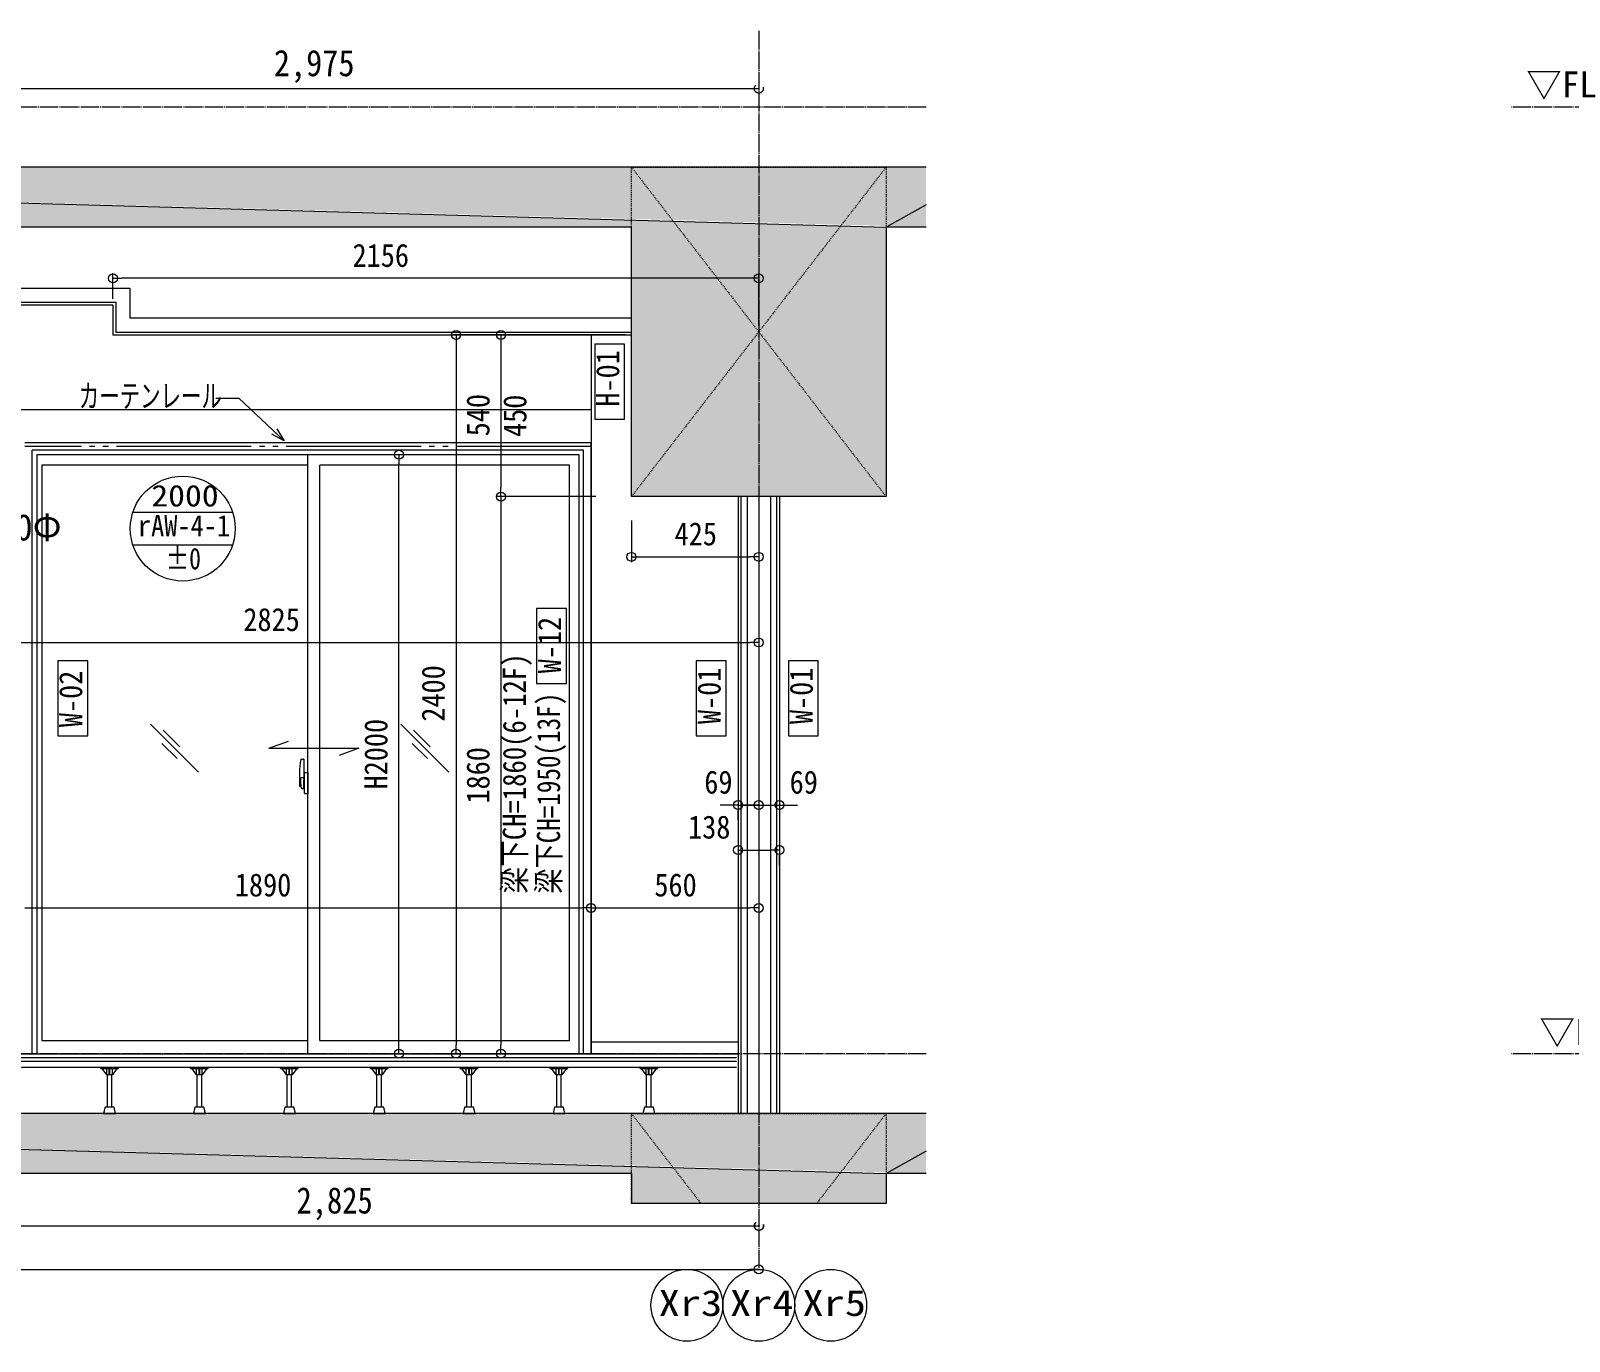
# Model space of a CAD drawing. Units: millimetres at full size, sheet at 1:30. Extents: x -17796 to 21385, y -23279 to 7734.
# Drawn here: x -2411 to 2724, y -17934 to -13558 of the extents above; entities that cross this region are included whole.
import ezdxf
from ezdxf.enums import TextEntityAlignment as Align

# ---------------------------------------------------------------- set-up
doc = ezdxf.new("R2010")
doc.units = ezdxf.units.MM
doc.header["$LTSCALE"] = 30
doc.header["$PDMODE"] = 32
doc.header["$PDSIZE"] = 30
for name, pattern in [('DASHED2', [3, 2, -1]), ('USER14', [18.9, 15, -0.9, 0.6, -0.9, 0.6, -0.9]), ('USER7', [0.2, 0.1, -0.1]), ('USER9', [2.3, 2, -0.1, 0.1, -0.1])]:
    doc.linetypes.add(name, pattern=pattern)
for name, color, linetype, lineweight in [('0-A_RC壁', 21, 'Continuous', 18), ('0-C_0_4P', 4, 'Continuous', 18), ('0-D_破線', 30, 'Continuous', 18), ('0-E_遮音材', 254, 'Continuous', 18), ('0-F_ｶｰﾃﾝﾚｰﾙ', 94, 'Continuous', 18), ('1-0_掃き出しﾏｰｸ', 253, 'USER7', 18), ('1-8_CH表記', 2, 'Continuous', 18), ('1-9_LAYER004', 6, 'Continuous', 18), ('1-B_仕上線(間仕切壁', 4, 'USER7', 18), ('1-F_衛生陶器・住設', 2, 'USER9', 18), ('2-2_', 7, 'Continuous', 18), ('2-A_', 6, 'Continuous', 18), ('3-B_仕上線（タイル・', 7, 'Continuous', 18), ('4-4_', 9, 'Continuous', 18), ('4-5_', 3, 'USER14', 18), ('4-8_', 9, 'Continuous', 18), ('4-B_', 3, 'Continuous', 18), ('6-6_床スリーブ', 4, 'Continuous', 9), ('7-C_B2', 1, 'Continuous', 18), ('E-8_緑点線', 7, 'DASHED2', 9)]:
    doc.layers.add(name, color=color, linetype=linetype, lineweight=lineweight)
doc.layers.add('7-B_外構\u3000参照', color=4, linetype='Continuous')
doc.styles.add('ＭＳ ゴシック', font='')
doc.styles.get('ＭＳ ゴシック').set_extended_font_data('MS Gothic')

msp = doc.modelspace()

# ---------------------------------------------------------------- linework, layer by layer
at = {"layer": '0-A_RC壁'}
msp.add_line((18.57, -15113.53), (18.57, -17173.53), dxfattribs=at)
msp.add_line((18.57, -15113.53), (18.57, -17173.53), dxfattribs=at)
at = {"layer": '0-C_0_4P'}
for p, q in [((-5656.43, -14473.53), (-2137.43, -14473.53)), ((-2137.43, -14473.53), (-2137.43, -14573.53)), ((-2137.43, -14573.53), (-406.43, -14573.53)), ((-541.43, -14573.53), (-541.43, -16973.53)), ((-541.43, -14823.53), (-5521.43, -14823.53)), ((-50.43, -15113.53), (-50.43, -17173.53)), ((-50.43, -15113.53), (-50.43, -17173.53)), ((-40.93, -15113.53), (-40.93, -17173.53)), ((-40.93, -15113.53), (-40.93, -17173.53)), ((78.07, -15113.53), (78.07, -17173.53)), ((78.07, -15113.53), (78.07, -17173.53)), ((87.57, -15113.53), (87.57, -17173.53)), ((87.57, -15113.53), (87.57, -17173.53)), ((-541.43, -16933.53), (-50.43, -16933.53)), ((-6012.43, -16973.53), (-50.43, -16973.53))]:
    msp.add_line(p, q, dxfattribs=at)
msp.add_lwpolyline([(-5656.43, -14464.03), (-2127.93, -14464.03), (-2127.93, -14564.03), (-406.43, -14564.03)], dxfattribs=at)
at = {"layer": '0-D_破線'}
for p, q in [((-19.93, -15113.53), (-19.93, -17173.53)), ((-19.93, -15113.53), (-19.93, -17173.53)), ((57.07, -15113.53), (57.07, -17173.53)), ((57.07, -15113.53), (57.07, -17173.53))]:
    msp.add_line(p, q, dxfattribs=at)
for points in [[(-5656.43, -14417.03), (-2080.93, -14417.03), (-2080.93, -14517.01), (-406.45, -14516.53)], [(-5656.43, -14464.03), (-2127.93, -14464.03), (-2127.93, -14564.03), (-406.43, -14563.53)]]:
    msp.add_lwpolyline(points, dxfattribs=at)
at = {"layer": '0-E_遮音材'}
for p, q in [((576.76, -14139.07), (443.57, -14213.53)), ((576.76, -14139.07), (443.57, -14213.53)), ((576.76, -14213.53), (443.57, -14213.53)), ((576.76, -17299.07), (443.57, -17373.53)), ((576.76, -17299.07), (443.57, -17373.53)), ((576.76, -17373.53), (443.57, -17373.53)), ((443.57, -17473.53), (-406.43, -17473.53))]:
    msp.add_line(p, q, dxfattribs=at)
for points in [[(576.76, -14013.53), (-6711.24, -14013.53), (443.57, -14213.53)], [(576.76, -17173.53), (-6711.24, -17173.53), (443.57, -17373.53)]]:
    msp.add_lwpolyline(points, dxfattribs=at)
for points in [[(-6711.24, -14013.53), (-406.43, -14213.53), (-5656.43, -14213.53)], [(443.57, -14213.53), (-406.43, -14213.53), (-6711.24, -14013.53)], [(-6711.24, -14013.53), (576.76, -14013.53), (576.76, -14213.53)], [(-406.43, -15113.53), (443.57, -14213.53), (443.57, -15113.53)], [(-406.43, -15113.53), (-406.43, -14213.53), (443.57, -14213.53)], [(443.57, -17373.53), (-6711.24, -17373.53), (-6711.24, -17173.53)], [(-6711.24, -17173.53), (576.76, -17173.53), (576.76, -17373.53)], [(443.57, -17373.53), (-6506.43, -17373.53), (-6711.24, -17373.53)], [(443.57, -17373.53), (-5656.43, -17373.53), (-6506.43, -17373.53)], [(443.57, -17373.53), (-406.43, -17373.53), (-5656.43, -17373.53)], [(-406.43, -17473.53), (443.57, -17373.53), (443.57, -17473.53)], [(-406.43, -17473.53), (-406.43, -17373.53), (443.57, -17373.53)]]:
    msp.add_solid(points, dxfattribs=at)
at = {"layer": '0-F_ｶｰﾃﾝﾚｰﾙ', "color": 7}
msp.add_line((-1565.77, -14927.17), (-1598.51, -14896.29), dxfattribs=at)
at = {"layer": '0-F_ｶｰﾃﾝﾚｰﾙ'}
msp.add_lwpolyline([(-1793.64, -14784.35), (-1717.21, -14784.35), (-1566.42, -14926.55)], dxfattribs=at)
at = {"layer": '0-F_ｶｰﾃﾝﾚｰﾙ', "color": 7}
msp.add_lwpolyline([(-1590.23, -14887.52), (-1565.77, -14927.17), (-1606.78, -14905.06)], dxfattribs=at)
at = {"layer": '1-0_掃き出しﾏｰｸ', "color": 7, "linetype": 'Continuous'}
for p, q in [((576.76, -14013.53), (-6711.24, -14013.53)), ((-406.43, -14213.53), (-5656.43, -14213.53)), ((576.76, -14213.53), (443.57, -14213.53)), ((576.76, -17173.53), (-6711.24, -17173.53)), ((-406.43, -17373.53), (-5656.43, -17373.53)), ((-406.43, -17373.53), (-406.43, -17473.53)), ((576.76, -17373.53), (443.57, -17373.53)), ((443.57, -17373.53), (443.57, -17473.53))]:
    msp.add_line(p, q, dxfattribs=at)
msp.add_lwpolyline([(443.57, -14213.53), (443.57, -15113.53), (-406.43, -15113.53), (-406.43, -14213.53)], dxfattribs=at)
at = {"layer": '1-8_CH表記'}
for centre in [(-221.43, -17813.63), (18.57, -17813.63), (258.57, -17813.63)]:
    msp.add_circle(centre, 120, dxfattribs=at)
at = {"layer": '1-9_LAYER004'}
for p, q in [((-2070.58, -15165.79), (-1738.05, -15165.79)), ((-2070.58, -15275), (-1738.05, -15275))]:
    msp.add_line(p, q, dxfattribs=at)
msp.add_circle((-1904.32, -15220.4), 175, dxfattribs=at)
at = {"layer": '1-B_仕上線(間仕切壁'}
for p, q in [((443.57, -14013.53), (-406.43, -15113.53)), ((-406.43, -14013.53), (443.57, -15113.53)), ((-406.43, -17173.53), (-174.61, -17473.53)), ((443.57, -17173.53), (211.75, -17473.53))]:
    msp.add_line(p, q, dxfattribs=at)
msp.add_lwpolyline([(-406.43, -14013.53), (443.57, -14013.53), (443.57, -15113.53), (-406.43, -15113.53)], close=True, dxfattribs=at)
msp.add_lwpolyline([(-406.43, -17473.53), (-406.43, -17173.53), (443.57, -17173.53), (443.57, -17473.53)], dxfattribs=at)
at = {"layer": '1-F_衛生陶器・住設'}
for p, q in [((18.57, -13558.08), (18.57, -17693.63)), ((576.76, -13813.53), (-6941.38, -13813.53)), ((10048.38, -13813.53), (2530.25, -13813.53)), ((576.76, -16973.53), (-6941.38, -16973.53)), ((10048.38, -16973.53), (2530.25, -16973.53))]:
    msp.add_line(p, q, dxfattribs=at)
at = {"layer": '2-2_', "color": 171}
for p, q in [((-426.43, -14573.53), (-859.62, -14573.53)), ((-842.12, -14603.53), (-842.12, -15083.53)), ((-525.69, -15113.53), (-859.62, -15113.53)), ((-525.69, -15113.53), (-859.62, -15113.53)), ((-842.12, -15143.53), (-842.12, -16943.53)), ((18.57, -15133.53), (18.57, -15332.11)), ((-406.43, -15193.77), (-406.43, -15332.11)), ((-376.43, -15314.61), (-11.43, -15314.61)), ((18.57, -16093.53), (18.57, -16126.03)), ((18.57, -16093.53), (18.57, -16126.03)), ((87.57, -16093.53), (87.57, -16126.03)), ((-80.43, -16143.53), (-110.43, -16143.53)), ((-50.43, -16143.53), (18.57, -16143.53)), ((-50.43, -16193.53), (-50.43, -16161.03)), ((-11.43, -16143.53), (-41.43, -16143.53)), ((18.57, -16143.53), (87.57, -16143.53)), ((48.57, -16143.53), (78.57, -16143.53)), ((117.57, -16143.53), (147.57, -16143.53)), ((-50.43, -16243.53), (-50.43, -16276.03)), ((-20.43, -16293.53), (57.57, -16293.53)), ((87.57, -16343.53), (87.57, -16311.03)), ((-541.43, -16466.76), (-541.43, -16469.26)), ((18.57, -16466.76), (18.57, -16469.26)), ((-2401.43, -16486.76), (-571.43, -16486.76)), ((-541.43, -16506.76), (-541.43, -16504.26)), ((-511.43, -16486.76), (-11.43, -16486.76)), ((-561.43, -16973.53), (-859.62, -16973.53))]:
    msp.add_line(p, q, dxfattribs=at)
at = {"layer": '2-2_'}
for p, q in [((-842.12, -14573.53), (-842.12, -14603.53)), ((-842.12, -15113.53), (-842.12, -15083.53)), ((-842.12, -15113.53), (-842.12, -15143.53)), ((-406.43, -15314.61), (-376.43, -15314.61)), ((18.57, -15314.61), (-11.43, -15314.61)), ((-50.43, -16143.53), (-80.43, -16143.53)), ((18.57, -16143.53), (-11.43, -16143.53)), ((18.57, -16143.53), (48.57, -16143.53)), ((87.57, -16143.53), (117.57, -16143.53)), ((-50.43, -16293.53), (-20.43, -16293.53)), ((87.57, -16293.53), (57.57, -16293.53)), ((-2431.43, -16486.76), (-2401.43, -16486.76)), ((-541.43, -16486.76), (-571.43, -16486.76)), ((-541.43, -16486.76), (-511.43, -16486.76)), ((18.57, -16486.76), (-11.43, -16486.76)), ((-842.12, -16973.53), (-842.12, -16943.53))]:
    msp.add_line(p, q, dxfattribs=at)
for centre in [(-842.12, -14573.53), (-842.12, -15113.53), (-842.12, -15113.53), (-406.43, -15314.61), (18.57, -15314.61), (-50.43, -16143.53), (18.57, -16143.53), (18.57, -16143.53), (87.57, -16143.53), (-50.43, -16293.53), (87.57, -16293.53), (-541.43, -16486.76), (-541.43, -16486.76), (18.57, -16486.76), (-842.12, -16973.53)]:
    msp.add_circle(centre, 15, dxfattribs=at)
at = {"layer": '2-A_'}
for p, q in [((-6006.43, -17018.53), (-56.43, -17018.53)), ((-2177.82, -17023.53), (-2118.82, -17023.53)), ((-2157.82, -17044.53), (-2157.82, -17023.53)), ((-2155.82, -17152.53), (-2155.82, -17044.53)), ((-2149.32, -17044.53), (-2149.32, -17023.53)), ((-2147.32, -17044.53), (-2147.32, -17023.53)), ((-2140.82, -17152.53), (-2140.82, -17044.53)), ((-2138.82, -17044.53), (-2138.82, -17023.53)), ((-2118.82, -17023.53), (-2118.82, -17018.53)), ((-1877.82, -17023.53), (-1818.82, -17023.53)), ((-1857.82, -17044.53), (-1857.82, -17023.53)), ((-1855.82, -17152.53), (-1855.82, -17044.53)), ((-1849.32, -17044.53), (-1849.32, -17023.53)), ((-1847.32, -17044.53), (-1847.32, -17023.53)), ((-1840.82, -17152.53), (-1840.82, -17044.53)), ((-1838.82, -17044.53), (-1838.82, -17023.53)), ((-1818.82, -17023.53), (-1818.82, -17018.53)), ((-1577.82, -17023.53), (-1518.82, -17023.53)), ((-1557.82, -17044.53), (-1557.82, -17023.53)), ((-1555.82, -17152.53), (-1555.82, -17044.53)), ((-1549.32, -17044.53), (-1549.32, -17023.53)), ((-1547.32, -17044.53), (-1547.32, -17023.53)), ((-1540.82, -17152.53), (-1540.82, -17044.53)), ((-1538.82, -17044.53), (-1538.82, -17023.53)), ((-1518.82, -17023.53), (-1518.82, -17018.53)), ((-1277.82, -17023.53), (-1218.82, -17023.53)), ((-1257.82, -17044.53), (-1257.82, -17023.53)), ((-1255.82, -17152.53), (-1255.82, -17044.53)), ((-1249.32, -17044.53), (-1249.32, -17023.53)), ((-1247.32, -17044.53), (-1247.32, -17023.53)), ((-1240.82, -17152.53), (-1240.82, -17044.53)), ((-1238.82, -17044.53), (-1238.82, -17023.53)), ((-1218.82, -17023.53), (-1218.82, -17018.53)), ((-977.82, -17023.53), (-918.82, -17023.53)), ((-957.82, -17044.53), (-957.82, -17023.53)), ((-955.82, -17152.53), (-955.82, -17044.53)), ((-949.32, -17044.53), (-949.32, -17023.53)), ((-947.32, -17044.53), (-947.32, -17023.53)), ((-940.82, -17152.53), (-940.82, -17044.53)), ((-938.82, -17044.53), (-938.82, -17023.53)), ((-918.82, -17023.53), (-918.82, -17018.53)), ((-677.82, -17023.53), (-618.82, -17023.53)), ((-657.82, -17044.53), (-657.82, -17023.53)), ((-655.82, -17152.53), (-655.82, -17044.53)), ((-649.32, -17044.53), (-649.32, -17023.53)), ((-647.32, -17044.53), (-647.32, -17023.53)), ((-640.82, -17152.53), (-640.82, -17044.53)), ((-638.82, -17044.53), (-638.82, -17023.53)), ((-618.82, -17023.53), (-618.82, -17018.53)), ((-377.82, -17023.53), (-318.82, -17023.53)), ((-357.82, -17044.53), (-357.82, -17023.53)), ((-355.82, -17152.53), (-355.82, -17044.53)), ((-349.32, -17044.53), (-349.32, -17023.53)), ((-347.32, -17044.53), (-347.32, -17023.53)), ((-340.82, -17152.53), (-340.82, -17044.53)), ((-338.82, -17044.53), (-338.82, -17023.53)), ((-318.82, -17023.53), (-318.82, -17018.53))]:
    msp.add_line(p, q, dxfattribs=at)
for points in [[(-2177.82, -17023.53), (-2177.82, -17018.53), (-2118.82, -17018.53)], [(-1877.82, -17023.53), (-1877.82, -17018.53), (-1818.82, -17018.53)], [(-1577.82, -17023.53), (-1577.82, -17018.53), (-1518.82, -17018.53)], [(-1277.82, -17023.53), (-1277.82, -17018.53), (-1218.82, -17018.53)], [(-977.82, -17023.53), (-977.82, -17018.53), (-918.82, -17018.53)], [(-677.82, -17023.53), (-677.82, -17018.53), (-618.82, -17018.53)], [(-377.82, -17023.53), (-377.82, -17018.53), (-318.82, -17018.53)]]:
    msp.add_lwpolyline(points, dxfattribs=at)
for points in [[(-2172.82, -17023.53), (-2123.82, -17023.53), (-2138.82, -17044.53), (-2157.82, -17044.53)], [(-1872.82, -17023.53), (-1823.82, -17023.53), (-1838.82, -17044.53), (-1857.82, -17044.53)], [(-1572.82, -17023.53), (-1523.82, -17023.53), (-1538.82, -17044.53), (-1557.82, -17044.53)], [(-1272.82, -17023.53), (-1223.82, -17023.53), (-1238.82, -17044.53), (-1257.82, -17044.53)], [(-972.82, -17023.53), (-923.82, -17023.53), (-938.82, -17044.53), (-957.82, -17044.53)], [(-672.82, -17023.53), (-623.82, -17023.53), (-638.82, -17044.53), (-657.82, -17044.53)], [(-372.82, -17023.53), (-323.82, -17023.53), (-338.82, -17044.53), (-357.82, -17044.53)], [(-2168.32, -17173.53), (-2128.32, -17173.53), (-2133.32, -17152.53), (-2163.32, -17152.53)], [(-1868.32, -17173.53), (-1828.32, -17173.53), (-1833.32, -17152.53), (-1863.32, -17152.53)], [(-1568.32, -17173.53), (-1528.32, -17173.53), (-1533.32, -17152.53), (-1563.32, -17152.53)], [(-1268.32, -17173.53), (-1228.32, -17173.53), (-1233.32, -17152.53), (-1263.32, -17152.53)], [(-968.32, -17173.53), (-928.32, -17173.53), (-933.32, -17152.53), (-963.32, -17152.53)], [(-668.32, -17173.53), (-628.32, -17173.53), (-633.32, -17152.53), (-663.32, -17152.53)], [(-368.32, -17173.53), (-328.32, -17173.53), (-333.32, -17152.53), (-363.32, -17152.53)]]:
    msp.add_lwpolyline(points, close=True, dxfattribs=at)
at = {"layer": '3-B_仕上線（タイル・', "color": 6}
for p, q in [((-2137.43, -14453.53), (-2137.43, -14367.19)), ((18.57, -14543.53), (18.57, -14367.19)), ((-11.43, -14384.69), (-2107.43, -14384.69)), ((-480.81, -14573.53), (-1009.15, -14573.53)), ((-991.65, -14603.53), (-991.65, -16943.53)), ((-1150.14, -14973.53), (-1200.29, -14973.53)), ((-1182.79, -16943.53), (-1182.79, -15003.53)), ((18.57, -15357.23), (18.57, -15618.1)), ((-2776.43, -15600.6), (-11.43, -15600.6)), ((-1150.14, -16973.53), (-1200.29, -16973.53)), ((-480.81, -16973.53), (-1009.15, -16973.53)), ((-6051.43, -17693.63), (-11.43, -17693.63)), ((18.57, -17673.63), (18.57, -17676.13))]:
    msp.add_line(p, q, dxfattribs=at)
at = {"layer": '3-B_仕上線（タイル・'}
for p, q in [((-2137.43, -14384.69), (-2107.43, -14384.69)), ((18.57, -14384.69), (-11.43, -14384.69)), ((-991.65, -14573.53), (-991.65, -14603.53)), ((-1182.79, -14973.53), (-1182.79, -15003.53)), ((18.57, -15600.6), (-11.43, -15600.6)), ((-1182.79, -16973.53), (-1182.79, -16943.53)), ((-991.65, -16973.53), (-991.65, -16943.53)), ((18.57, -17693.63), (-11.43, -17693.63))]:
    msp.add_line(p, q, dxfattribs=at)
for centre in [(-2137.43, -14384.69), (18.57, -14384.69), (-991.65, -14573.53), (-1182.79, -14973.53), (18.57, -15600.6), (-1182.79, -16973.53), (-991.65, -16973.53), (18.57, -17693.63)]:
    msp.add_circle(centre, 15, dxfattribs=at)
at = {"layer": '4-4_', "color": 2}
for points in [[(-429.18, -14854.67), (-429.18, -14604.67), (-529.18, -14604.67), (-529.18, -14854.67)], [(-623.32, -15737.17), (-623.32, -15487.17), (-723.32, -15487.17), (-723.32, -15737.17)], [(-2221.5, -15912.31), (-2221.5, -15662.31), (-2321.5, -15662.31), (-2321.5, -15912.31)], [(-90.7, -15912.31), (-90.7, -15662.31), (-190.7, -15662.31), (-190.7, -15912.31)], [(217.16, -15912.31), (217.16, -15662.31), (117.16, -15662.31), (117.16, -15912.31)]]:
    msp.add_lwpolyline(points, close=True, dxfattribs=at)
at = {"layer": '4-5_'}
msp.add_line((-541.43, -14946.03), (-2431.43, -14946.03), dxfattribs=at)
at = {"layer": '4-B_'}
for p, q in [((-541.43, -14933.53), (-2431.43, -14933.53)), ((-541.43, -16973.53), (-541.43, -14933.53)), ((-2406.43, -16973.53), (-2406.43, -14958.53)), ((-566.43, -14958.53), (-2406.43, -14958.53)), ((-581.43, -14973.53), (-2391.43, -14973.53)), ((-2391.43, -14973.53), (-2391.43, -16973.53)), ((-1486.43, -16973.53), (-1486.43, -14973.53)), ((-581.43, -16973.53), (-581.43, -14973.53)), ((-566.43, -16973.53), (-566.43, -14958.53)), ((-1486.43, -15008.53), (-2374.43, -15008.53)), ((-2374.43, -15008.53), (-2374.43, -16929.53)), ((-613.43, -15008.53), (-1446.43, -15008.53)), ((-1446.43, -16929.53), (-1446.43, -15008.53)), ((-613.43, -16929.53), (-613.43, -15008.53)), ((-2012.26, -15872.95), (-1851.1, -16034.11)), ((-1969.9, -15893.21), (-1913.72, -15949.39)), ((-1176.76, -15872.95), (-1015.6, -16034.11)), ((-1134.4, -15893.21), (-1078.22, -15949.39)), ((-1973.58, -15937.41), (-1922.93, -15988.07)), ((-1616.43, -15953.53), (-1550.65, -15929.59)), ((-1616.43, -15953.53), (-1316.43, -15953.53)), ((-1316.43, -15953.53), (-1382.21, -15977.47)), ((-1138.08, -15937.41), (-1087.43, -15988.07)), ((-1509.62, -15990.35), (-1500.95, -15990.05)), ((-1500.43, -15990.54), (-1500.43, -16055.73)), ((-1514.43, -16035.43), (-1514.43, -16079.77)), ((-1502.68, -16052.68), (-1510.43, -16052.68)), ((-1510.43, -16073.88), (-1510.43, -16052.68)), ((-1500.43, -16054.93), (-1500.43, -16066.11)), ((-1500.43, -16086.53), (-1500.43, -16059.06)), ((-1500.43, -16064.88), (-1500.43, -16060.18)), ((-1500.43, -16080.99), (-1500.43, -16070.58)), ((-1499.94, -16058.56), (-1497.93, -16058.53)), ((-1497.93, -16103.63), (-1497.93, -16036.43)), ((-1494.93, -16035.32), (-1496.93, -16035.43)), ((-1494.93, -16035.32), (-1486.43, -16035.03)), ((-1486.43, -16035.03), (-1486.43, -16105.03)), ((-1513.47, -16080.77), (-1509.76, -16080.9)), ((-1510.43, -16073.93), (-1510.43, -16073.88)), ((-1510.41, -16074.88), (-1510.43, -16073.93)), ((-1510.42, -16074.67), (-1510.43, -16073.93)), ((-1502.68, -16088.79), (-1506.43, -16088.79)), ((-1497.93, -16081.53), (-1499.94, -16081.49)), ((-1494.93, -16104.73), (-1496.93, -16104.63)), ((-1494.93, -16104.73), (-1486.43, -16105.03)), ((-2374.43, -16929.53), (-1486.43, -16929.53)), ((-1446.43, -16929.53), (-613.43, -16929.53))]:
    msp.add_line(p, q, dxfattribs=at)
msp.add_lwpolyline([(-1506.43, -16088.79), (-1506.87, -16088.18), (-1507.08, -16087.85)], dxfattribs=at)
for centre, radius, start, end in [((-1249.43, -16036.25), 265, 170.20654, 179.82143), ((-1509.59, -15991.35), 1, 92, 170.20654), ((-1500.93, -15990.54), 0.5, 0, 92), ((-1502.68, -16054.93), 2.25, 0, 90), ((-1499.93, -16059.06), 0.5, 91, 180), ((-1496.93, -16036.43), 1, 90, 180), ((-1513.43, -16079.77), 1, 180, 268), ((-1484.27, -16075.09), 26.14, 179.5362, 192.85144), ((-1484.27, -16075.09), 26.14, 192.85144, 209.23122), ((-1502.68, -16086.54), 2.25, 270, 0), ((-1499.93, -16080.99), 0.5, 180, 269.00002), ((-1496.93, -16103.63), 1, 180, 270)]:
    msp.add_arc(centre, radius, start, end, dxfattribs=at)
at = {"layer": '6-6_床スリーブ', "color": 5}
msp.add_line((-2805.93, -17548.52), (19.56, -17548.52), dxfattribs=at)
at = {"layer": '7-C_B2'}
for p, q in [((-6006.43, -16986.53), (-56.43, -16986.53)), ((-6006.43, -16998.53), (-56.43, -16998.53))]:
    msp.add_line(p, q, dxfattribs=at)
at = {"layer": 'E-8_緑点線', "color": 5, "linetype": 'Continuous'}
msp.add_line((-2956.19, -13751.16), (18.57, -13751.16), dxfattribs=at)
at = {"layer": 'E-8_緑点線', "color": 5}
for p in [(18.57, -13751.16), (18.57, -17548.52), (18.57, -17548.52), (18.57, -17548.52), (18.67, -17548.52), (19.56, -17548.52)]:
    msp.add_point(p, dxfattribs=at)

# ---------------------------------------------------------------- texts
at = {"layer": '0-F_ｶｰﾃﾝﾚｰﾙ', "style": 'ＭＳ ゴシック', "width": 0.65}
msp.add_text('カーテンレール', height=76.98, dxfattribs=at).set_placement((-2251.32, -14839.03), align=Align.BOTTOM_LEFT)
at = {"layer": '1-8_CH表記', "style": 'ＭＳ ゴシック', "width": 1.2}
for s, p in [('Xr3', (-315.72, -17875.28)), ('Xr4', (-77.43, -17875.28)), ('Xr5', (164.28, -17875.28))]:
    msp.add_text(s, height=86.66, dxfattribs=at).set_placement(p, align=Align.BOTTOM_LEFT)
at = {"layer": '1-9_LAYER004', "style": 'ＭＳ ゴシック'}
for s, width, p in [('2000', 1.15, (-2009.07, -15167.92)), ('rAW-4-1', 0.9, (-2053.87, -15267.92)), ('±0', 0.8, (-1960.89, -15377.92))]:
    msp.add_text(s, height=71.84, dxfattribs=dict(at, width=width)).set_placement(p, align=Align.BOTTOM_LEFT)
at = {"layer": '2-2_', "color": 9, "style": 'ＭＳ ゴシック', "width": 0.9}
for s, p in [('540', (-857.31, -14912.1)), ('1860', (-857.31, -16138.38))]:
    msp.add_text(s, height=76.98, rotation=90, dxfattribs=at).set_placement(p, align=Align.BOTTOM_LEFT)
for s, p in [('425', (-262.5, -15299.42)), ('69', (-163.38, -16128.33)), ('69', (121.49, -16128.33)), ('138', (-217.55, -16278.33)), ('1890', (-1730.31, -16471.57)), ('560', (-330, -16471.57))]:
    msp.add_text(s, height=76.98, dxfattribs=at).set_placement(p, align=Align.BOTTOM_LEFT)
at = {"layer": '3-B_仕上線（タイル・', "color": 9, "style": 'ＭＳ ゴシック', "width": 0.9}
for s, p in [('2156', (-1337.45, -14369.49)), ('2825', (-1701.95, -15585.41))]:
    msp.add_text(s, height=76.98, dxfattribs=at).set_placement(p, align=Align.BOTTOM_LEFT)
for s, p in [('2400', (-1006.85, -15864.96)), ('H2000', (-1197.99, -16091.24))]:
    msp.add_text(s, height=76.98, rotation=90, dxfattribs=at).set_placement(p, align=Align.BOTTOM_LEFT)
at = {"layer": '4-4_', "color": 2, "style": 'ＭＳ ゴシック', "width": 0.9}
for s, p in [('H-01', (-424.38, -14813.1)), ('W-12', (-618.51, -15703.6)), ('W-02', (-2216.7, -15883.31)), ('W-01', (-85.9, -15873.02)), ('W-01', (221.96, -15873.02))]:
    msp.add_text(s, height=76.97, rotation=90, dxfattribs=at).set_placement(p, align=Align.BOTTOM_LEFT)
at = {"layer": '4-8_', "style": 'ＭＳ ゴシック'}
for s, height, width, p in [('450', 76.98, 0.9, (-734.06, -14914.46)), ('梁下CH=1860(6-12F)', 76.97, 0.85, (-735.87, -16439.06)), ('梁下CH=1950(13F)', 76.97, 0.8, (-621.68, -16439.06))]:
    msp.add_text(s, height=height, rotation=90, dxfattribs=dict(at, width=width)).set_placement(p, align=Align.BOTTOM_LEFT)
at = {"layer": '7-B_外構\u3000参照', "style": 'ＭＳ ゴシック'}
for p in [(2580.23, -13806.66), (2624.3, -16970.34)]:
    msp.add_text('▽FL', height=86.59, dxfattribs=at).set_placement(p, align=Align.BOTTOM_LEFT)
at = {"layer": 'E-8_緑点線', "color": 5, "style": 'ＭＳ ゴシック'}
for s, width, p in [('2,975', 0.9, (-1600.06, -13736.16)), ('2,825', 0.85, (-1524.43, -17533.52))]:
    msp.add_text(s, height=87.98, dxfattribs=dict(at, width=width)).set_placement(p, align=Align.BOTTOM_LEFT)
msp.add_text('AC100Φ', height=87.98, dxfattribs=at).set_placement((-2704.1, -15286.27), align=Align.BOTTOM_LEFT)

doc.saveas('drawing.dxf')
